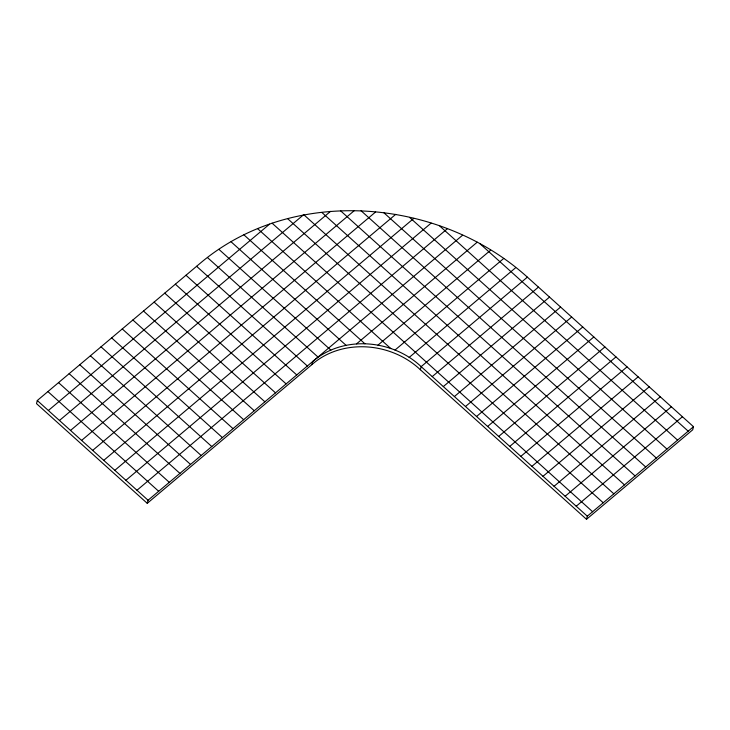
<?xml version="1.0" encoding="UTF-8"?>
<svg xmlns="http://www.w3.org/2000/svg" width="730" height="730" viewBox="0 0 730 730"><rect width="100%" height="100%" fill="white"/><g stroke="black" fill="none" stroke-linecap="round" stroke-linejoin="round"><path stroke-width="1.09" d="M586.5 519.295L692.706 429.806L693.5 426.703L527.37 277.144C440.108 198.286 294.692 185.265 201.918 261.824L37.294 400.524L36.5 403.626L147.259 503.326L311.883 364.626L312.677 361.523C343.137 334.951 392.567 339.45 421.155 366.633L587.294 516.192L586.5 519.295L420.361 369.736A75.382 64.55 14.4 0 0 311.883 364.626M147.259 503.326L148.053 500.233L462.528 235.261M420.361 369.736L421.155 366.633L527.37 277.144M48.372 410.497L269.525 224.165M59.449 420.471L303.726 214.647L613.848 493.827M70.518 430.435L330.544 211.353M81.596 440.409L354.105 210.797M92.674 450.383L375.594 211.992M103.751 460.347L395.696 214.364M114.82 470.321L413.864 218.352M125.898 480.294L431.111 223.134M136.975 490.259L447.426 228.691M356.541 343.866L477.21 242.196M377.948 345.135L490.578 250.235M395.012 350.062L503.764 258.429M409.147 357.454L515.59 267.764M432.233 376.607L538.439 287.118M443.311 386.581L549.517 297.092M454.388 396.545L560.594 307.056M465.457 406.519L571.672 317.03M476.535 416.492L582.741 327.004M487.613 426.457L593.818 336.968M498.69 436.43L604.896 346.942M509.759 446.404L615.974 356.915M520.837 456.369L627.043 366.88M531.914 466.342L638.12 376.853M542.992 476.316L649.198 386.827M554.061 486.28L660.276 396.791M565.139 496.254L671.345 406.765M576.216 506.228L682.422 416.739M587.294 516.192L693.5 426.703M479.674 243.473L688.189 431.184M439.816 226.099L677.568 440.126M409.621 217.421L666.946 449.078M383.998 212.868L656.325 458.029M361.058 210.733L645.703 466.981M340.727 210.933L635.082 475.923M321.857 212.457L624.46 484.875M287.748 218.772L603.226 502.769M272.08 223.17L592.605 511.721M257.699 228.736L390.833 348.593M243.911 234.841L364.909 343.766M231.091 241.803L346.047 345.299M218.936 249.377L330.873 350.144M207.594 257.672L318.216 357.253M196.607 266.295L307.366 366.004M185.986 275.246L296.745 374.946M175.364 284.189L286.123 383.898M164.743 293.141L275.502 392.849M154.121 302.092L264.88 401.792M143.5 311.035L254.259 410.744M132.887 319.986L243.637 419.695M122.266 328.938L233.016 428.638M111.644 337.88L222.394 437.589M101.023 346.832L211.773 446.541M90.401 355.784L201.151 455.483M79.78 364.726L190.539 464.435M69.158 373.678L179.918 473.387M58.537 382.63L169.296 482.338M47.915 391.581L158.675 491.281M37.294 400.524L148.053 500.233"/></g></svg>
